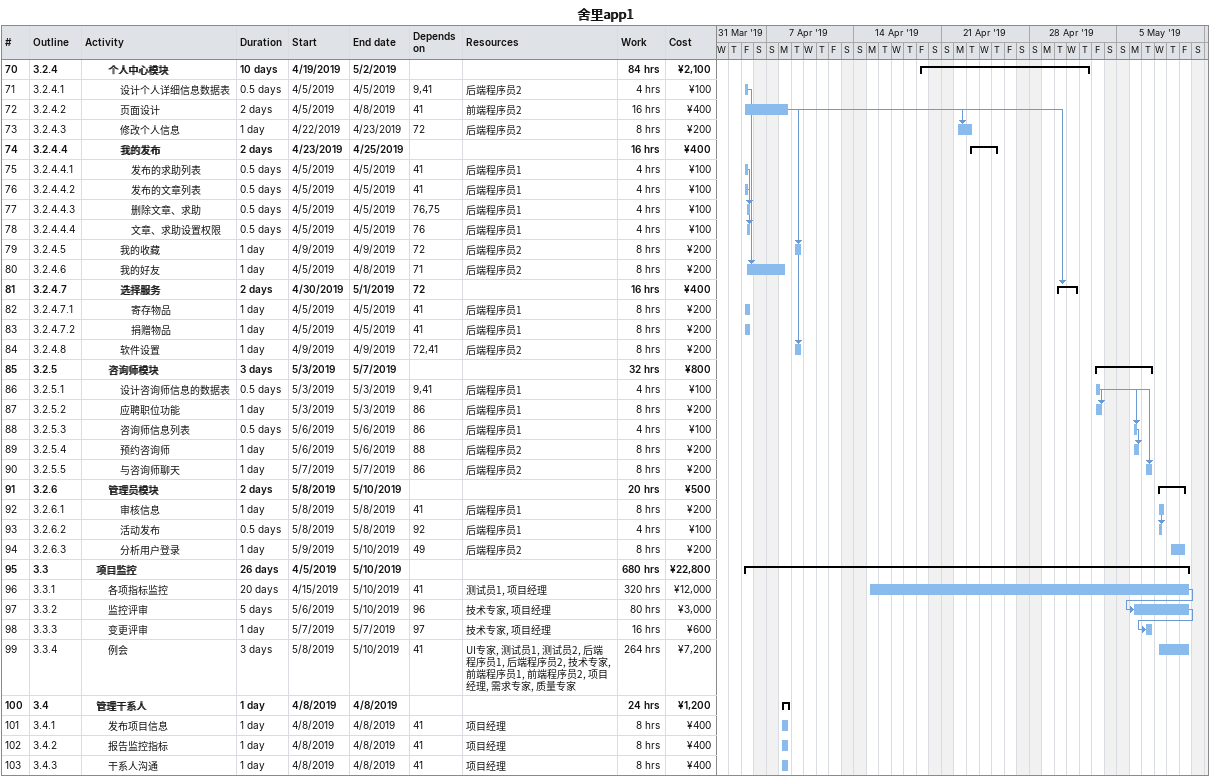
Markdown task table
舍里app1

| ID | WBS | Task | Duration | Start | Finish | Predecessors | Resources | Work (h) | Cost (¥) |
|---|---|---|---|---|---|---|---|---|---|
| 70 | 3.2.4 | **个人中心模块** | 10d | 2019-04-19 | 2019-05-02 |  |  | 84 | 2100 |
| 71 | 3.2.4.1 | 设计个人详细信息数据表 | 0.5d | 2019-04-05 | 2019-04-05 | 9, 41 | 后端程序员2 | 4 | 100 |
| 72 | 3.2.4.2 | 页面设计 | 2d | 2019-04-05 | 2019-04-08 | 41 | 前端程序员2 | 16 | 400 |
| 73 | 3.2.4.3 | 修改个人信息 | 1d | 2019-04-22 | 2019-04-23 | 72 | 后端程序员2 | 8 | 200 |
| 74 | 3.2.4.4 | **我的发布** | 2d | 2019-04-23 | 2019-04-25 |  |  | 16 | 400 |
| 75 | 3.2.4.4.1 | 发布的求助列表 | 0.5d | 2019-04-05 | 2019-04-05 | 41 | 后端程序员1 | 4 | 100 |
| 76 | 3.2.4.4.2 | 发布的文章列表 | 0.5d | 2019-04-05 | 2019-04-05 | 41 | 后端程序员1 | 4 | 100 |
| 77 | 3.2.4.4.3 | 删除文章、求助 | 0.5d | 2019-04-05 | 2019-04-05 | 76, 75 | 后端程序员1 | 4 | 100 |
| 78 | 3.2.4.4.4 | 文章、求助设置权限 | 0.5d | 2019-04-05 | 2019-04-05 | 76 | 后端程序员1 | 4 | 100 |
| 79 | 3.2.4.5 | 我的收藏 | 1d | 2019-04-09 | 2019-04-09 | 72 | 后端程序员2 | 8 | 200 |
| 80 | 3.2.4.6 | 我的好友 | 1d | 2019-04-05 | 2019-04-08 | 71 | 后端程序员2 | 8 | 200 |
| 81 | 3.2.4.7 | **选择服务** | 2d | 2019-04-30 | 2019-05-01 | 72 |  | 16 | 400 |
| 82 | 3.2.4.7.1 | 寄存物品 | 1d | 2019-04-05 | 2019-04-05 | 41 | 后端程序员1 | 8 | 200 |
| 83 | 3.2.4.7.2 | 捐赠物品 | 1d | 2019-04-05 | 2019-04-05 | 41 | 后端程序员1 | 8 | 200 |
| 84 | 3.2.4.8 | 软件设置 | 1d | 2019-04-09 | 2019-04-09 | 72, 41 | 后端程序员2 | 8 | 200 |
| 85 | 3.2.5 | **咨询师模块** | 3d | 2019-05-03 | 2019-05-07 |  |  | 32 | 800 |
| 86 | 3.2.5.1 | 设计咨询师信息的数据表 | 0.5d | 2019-05-03 | 2019-05-03 | 9, 41 | 后端程序员1 | 4 | 100 |
| 87 | 3.2.5.2 | 应聘职位功能 | 1d | 2019-05-03 | 2019-05-03 | 86 | 后端程序员1 | 8 | 200 |
| 88 | 3.2.5.3 | 咨询师信息列表 | 0.5d | 2019-05-06 | 2019-05-06 | 86 | 后端程序员1 | 4 | 100 |
| 89 | 3.2.5.4 | 预约咨询师 | 1d | 2019-05-06 | 2019-05-06 | 88 | 后端程序员2 | 8 | 200 |
| 90 | 3.2.5.5 | 与咨询师聊天 | 1d | 2019-05-07 | 2019-05-07 | 86 | 后端程序员2 | 8 | 200 |
| 91 | 3.2.6 | **管理员模块** | 2d | 2019-05-08 | 2019-05-10 |  |  | 20 | 500 |
| 92 | 3.2.6.1 | 审核信息 | 1d | 2019-05-08 | 2019-05-08 | 41 | 后端程序员1 | 8 | 200 |
| 93 | 3.2.6.2 | 活动发布 | 0.5d | 2019-05-08 | 2019-05-08 | 92 | 后端程序员1 | 4 | 100 |
| 94 | 3.2.6.3 | 分析用户登录 | 1d | 2019-05-09 | 2019-05-10 | 49 | 后端程序员2 | 8 | 200 |
| 95 | 3.3 | **项目监控** | 26d | 2019-04-05 | 2019-05-10 |  |  | 680 | 22800 |
| 96 | 3.3.1 | 各项指标监控 | 20d | 2019-04-15 | 2019-05-10 | 41 | 测试员1, 项目经理 | 320 | 12000 |
| 97 | 3.3.2 | 监控评审 | 5d | 2019-05-06 | 2019-05-10 | 96 | 技术专家, 项目经理 | 80 | 3000 |
| 98 | 3.3.3 | 变更评审 | 1d | 2019-05-07 | 2019-05-07 | 97 | 技术专家, 项目经理 | 16 | 600 |
| 99 | 3.3.4 | 例会 | 3d | 2019-05-08 | 2019-05-10 | 41 | UI专家, 测试员1, 测试员2, 后端程序员1, 后端程序员2, 技术专家, 前端程序员1, 前端程序员2, 项目经理, 需求专家, 质量专家 | 264 | 7200 |
| 100 | 3.4 | **管理干系人** | 1d | 2019-04-08 | 2019-04-08 |  |  | 24 | 1200 |
| 101 | 3.4.1 | 发布项目信息 | 1d | 2019-04-08 | 2019-04-08 | 41 | 项目经理 | 8 | 400 |
| 102 | 3.4.2 | 报告监控指标 | 1d | 2019-04-08 | 2019-04-08 | 41 | 项目经理 | 8 | 400 |
| 103 | 3.4.3 | 干系人沟通 | 1d | 2019-04-08 | 2019-04-08 | 41 | 项目经理 | 8 | 400 |
